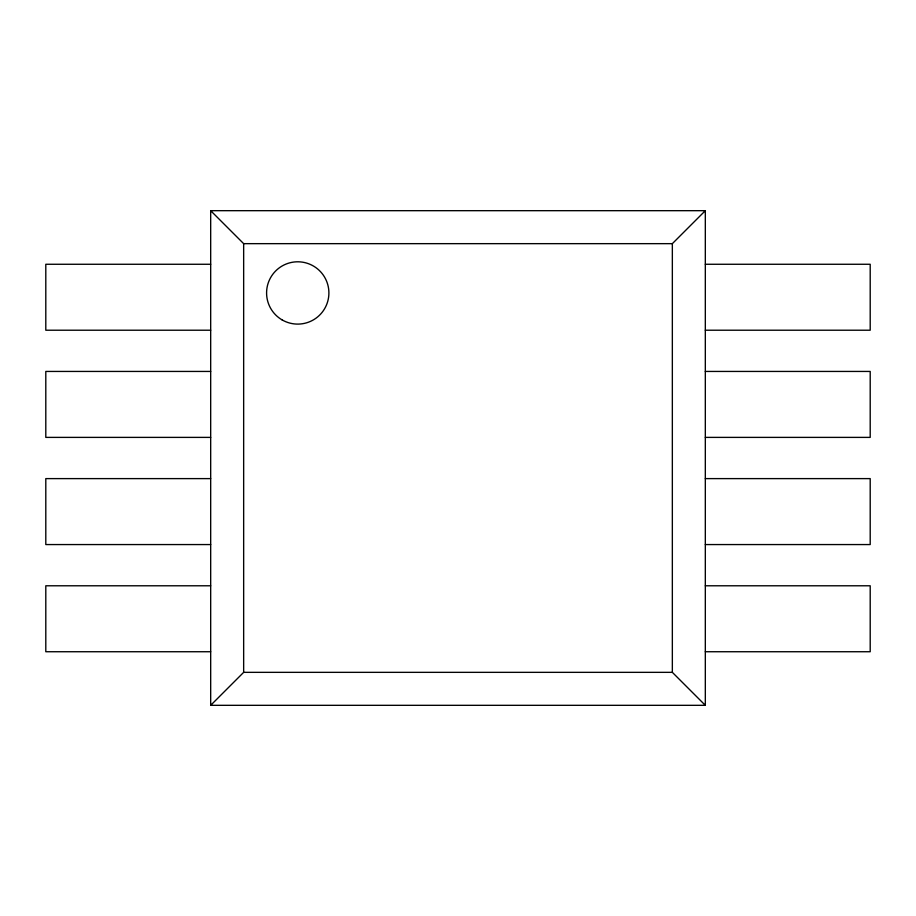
<?xml version="1.0" encoding="UTF-8"?>
<svg xmlns="http://www.w3.org/2000/svg" width="916" height="916" viewBox="0 0 916 916"><rect width="100%" height="100%" fill="white"/><g stroke="black" fill="none" stroke-linecap="round" stroke-linejoin="round"><path stroke-width="1.37" d="M210.68 705.32L243.656 672.344L672.344 672.344L705.32 705.32L210.68 705.32L210.68 210.68L705.32 210.68L705.32 705.32M672.344 672.344L672.344 243.656L705.32 210.68M210.68 210.68L243.656 243.656L672.344 243.656M210.68 264.266L45.8 264.266L45.8 330.218L210.68 330.218M705.32 264.266L870.2 264.266L870.2 330.218L705.32 330.218M210.68 371.438L45.8 371.438L45.8 437.39L210.68 437.39M705.32 371.438L870.2 371.438L870.2 437.39L705.32 437.39M210.68 478.61L45.8 478.61L45.8 544.562L210.68 544.562M705.32 478.61L870.2 478.61L870.2 544.562L705.32 544.562M210.68 585.782L45.8 585.782L45.8 651.734L210.68 651.734M705.32 585.782L870.2 585.782L870.2 651.734L705.32 651.734M243.656 243.656L243.656 672.344M282.162 319.936A31.167 31.167 0 0 0 328.901 292.948A31.167 31.167 0 0 0 282.162 265.961A31.167 31.167 0 0 0 282.162 319.936"/></g></svg>
